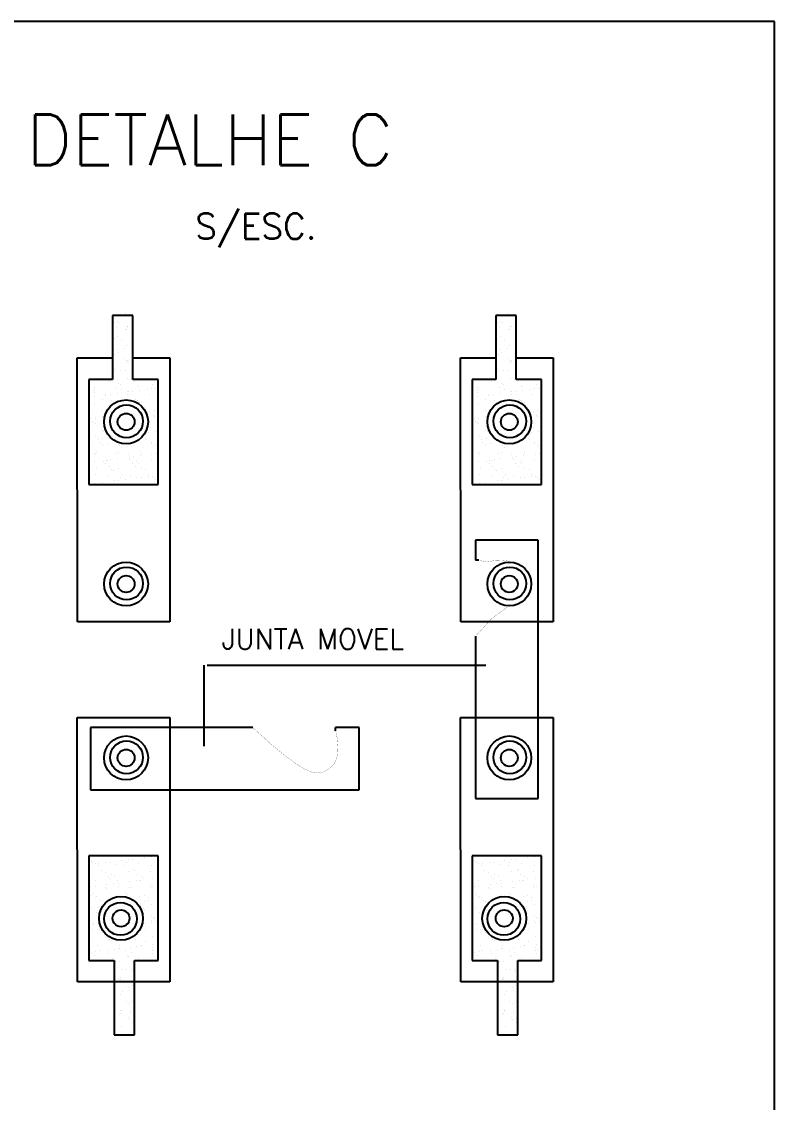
# Model space of a CAD drawing. Extents: x 0 to 0.08, y 0 to 0.13.
# Drawn here: x 0.0357 to 0.0803, y 0.0662 to 0.1302 of the extents above; entities that cross this region are included whole.
import ezdxf

# ---------------------------------------------------------------- set-up
doc = ezdxf.new("R2010")
doc.units = 0
doc.header["$LTSCALE"] = 250
doc.header["$MEASUREMENT"] = 0
doc.layers.add('PARA-RAIOS', color=7, linetype='CONTINUOUS')
doc.styles.add('ROMANS', font='ROMANS', dxfattribs={"height": 150})

msp = doc.modelspace()

# ---------------------------------------------------------------- linework, layer by layer
at = {"layer": 'PARA-RAIOS'}
for p, q in [((0.0803, 0.1302), (0, 0.1302)), ((0.0803, 0), (0.0803, 0.1302)), ((0.0411, 0.1128), (0.0411, 0.109)), ((0.0423, 0.1128), (0.0411, 0.1128)), ((0.0423, 0.109), (0.0423, 0.1128)), ((0.065, 0.1128), (0.0638, 0.1128)), ((0.0638, 0.1128), (0.0638, 0.109)), ((0.065, 0.109), (0.065, 0.1128)), ((0.03902, 0.094649), (0.039, 0.1103)), ((0.039, 0.1103), (0.0411, 0.1103)), ((0.0423, 0.1103), (0.0445, 0.1103)), ((0.0445, 0.1103), (0.0445, 0.094649)), ((0.06172, 0.094649), (0.0617, 0.1103)), ((0.0617, 0.1103), (0.0638, 0.1103)), ((0.065, 0.1103), (0.0672, 0.1103)), ((0.0672, 0.1103), (0.0672, 0.094649)), ((0.0411, 0.109), (0.0397, 0.109)), ((0.0397, 0.109), (0.0397, 0.1028)), ((0.0438, 0.109), (0.0423, 0.109)), ((0.0438, 0.1028), (0.0438, 0.109)), ((0.0624, 0.109), (0.0624, 0.1028)), ((0.0638, 0.109), (0.0624, 0.109)), ((0.0665, 0.109), (0.065, 0.109)), ((0.0665, 0.1028), (0.0665, 0.109)), ((0.0397, 0.1028), (0.0438, 0.1028)), ((0.0624, 0.1028), (0.0665, 0.1028)), ((0.0663, 0.0995), (0.0626, 0.0995)), ((0.0626, 0.0995), (0.0626, 0.0983)), ((0.0663, 0.0842), (0.0663, 0.0995)), ((0.0628, 0.0983), (0.0626, 0.0983)), ((0.0445, 0.094649), (0.03902, 0.094649)), ((0.0672, 0.094649), (0.06172, 0.094649)), ((0.0626, 0.0938), (0.0626, 0.0842)), ((0.0465, 0.0921), (0.0465, 0.0873)), ((0.0467, 0.0921), (0.0632, 0.0921)), ((0.03902, 0.073334), (0.039, 0.088985)), ((0.039, 0.088985), (0.0445, 0.088985)), ((0.0445, 0.088985), (0.0445, 0.073334)), ((0.0617, 0.088985), (0.0672, 0.088985)), ((0.06172, 0.073334), (0.0617, 0.088985)), ((0.0672, 0.088985), (0.0672, 0.073334)), ((0.0494, 0.0884), (0.0398, 0.0884)), ((0.0398, 0.0884), (0.0398, 0.0847)), ((0.0543, 0.0882), (0.0543, 0.0884)), ((0.0557, 0.0884), (0.0543, 0.0884)), ((0.0557, 0.0847), (0.0557, 0.0884)), ((0.0398, 0.0847), (0.0557, 0.0847)), ((0.0626, 0.0842), (0.0663, 0.0842)), ((0.0438, 0.0808), (0.0397, 0.0808)), ((0.0397, 0.0808), (0.0397, 0.0746)), ((0.0438, 0.0746), (0.0438, 0.0808)), ((0.0665, 0.0808), (0.0624, 0.0808)), ((0.0624, 0.0808), (0.0624, 0.0746)), ((0.0665, 0.0746), (0.0665, 0.0808)), ((0.0397, 0.0746), (0.0412, 0.0746)), ((0.0412, 0.0746), (0.0412, 0.0702)), ((0.0424, 0.0702), (0.0424, 0.0746)), ((0.0424, 0.0746), (0.0438, 0.0746)), ((0.0624, 0.0746), (0.0639, 0.0746)), ((0.0639, 0.0746), (0.0639, 0.0702)), ((0.0651, 0.0702), (0.0651, 0.0746)), ((0.0651, 0.0746), (0.0665, 0.0746)), ((0.0445, 0.073334), (0.03902, 0.073334)), ((0.0672, 0.073334), (0.06172, 0.073334)), ((0.0412, 0.0702), (0.0424, 0.0702)), ((0.0639, 0.0702), (0.0651, 0.0702))]:
    msp.add_line(p, q, dxfattribs=at)
at = {"layer": 'PARA-RAIOS', "color": 0}
for p, q in [((0.041198, 0.112648), (0.041198, 0.112648)), ((0.041845, 0.11292), (0.041845, 0.11292)), ((0.063898, 0.112648), (0.063898, 0.112648)), ((0.064545, 0.11292), (0.064545, 0.11292)), ((0.041171, 0.112403), (0.041171, 0.112403)), ((0.041325, 0.112078), (0.041325, 0.112078)), ((0.041383, 0.112464), (0.041383, 0.112464)), ((0.041476, 0.112379), (0.041476, 0.112379)), ((0.041957, 0.112164), (0.041957, 0.112164)), ((0.042005, 0.112167), (0.042005, 0.112167)), ((0.042265, 0.112202), (0.042265, 0.112202)), ((0.063871, 0.112403), (0.063871, 0.112403)), ((0.064025, 0.112078), (0.064025, 0.112078)), ((0.064083, 0.112464), (0.064083, 0.112464)), ((0.064176, 0.112379), (0.064176, 0.112379)), ((0.064657, 0.112164), (0.064657, 0.112164)), ((0.064705, 0.112167), (0.064705, 0.112167)), ((0.064965, 0.112202), (0.064965, 0.112202)), ((0.041202, 0.111439), (0.041202, 0.111439)), ((0.041391, 0.11153), (0.041391, 0.11153)), ((0.041602, 0.111396), (0.041602, 0.111396)), ((0.041877, 0.111957), (0.041877, 0.111957)), ((0.041911, 0.111981), (0.041911, 0.111981)), ((0.063902, 0.111439), (0.063902, 0.111439)), ((0.064091, 0.11153), (0.064091, 0.11153)), ((0.064302, 0.111396), (0.064302, 0.111396)), ((0.064577, 0.111957), (0.064577, 0.111957)), ((0.064611, 0.111981), (0.064611, 0.111981)), ((0.04112, 0.110756), (0.04112, 0.110756)), ((0.04138, 0.110791), (0.04138, 0.110791)), ((0.041786, 0.110844), (0.041786, 0.110844)), ((0.041908, 0.110993), (0.041908, 0.110993)), ((0.06382, 0.110756), (0.06382, 0.110756)), ((0.06408, 0.110791), (0.06408, 0.110791)), ((0.064486, 0.110844), (0.064486, 0.110844)), ((0.064608, 0.110993), (0.064608, 0.110993)), ((0.041234, 0.110476), (0.041234, 0.110476)), ((0.041432, 0.110603), (0.041432, 0.110603)), ((0.041795, 0.110278), (0.041795, 0.110278)), ((0.04193, 0.110147), (0.04193, 0.110147)), ((0.042006, 0.110144), (0.042006, 0.110144)), ((0.063934, 0.110476), (0.063934, 0.110476)), ((0.064132, 0.110603), (0.064132, 0.110603)), ((0.064495, 0.110278), (0.064495, 0.110278)), ((0.06463, 0.110147), (0.06463, 0.110147)), ((0.064706, 0.110144), (0.064706, 0.110144)), ((0.041208, 0.109657), (0.041208, 0.109657)), ((0.041265, 0.109512), (0.041265, 0.109512)), ((0.041581, 0.109522), (0.041581, 0.109522)), ((0.041841, 0.109557), (0.041841, 0.109557)), ((0.04194, 0.11003), (0.04194, 0.11003)), ((0.042022, 0.110063), (0.042022, 0.110063)), ((0.042247, 0.10961), (0.042247, 0.10961)), ((0.063908, 0.109657), (0.063908, 0.109657)), ((0.063965, 0.109512), (0.063965, 0.109512)), ((0.064281, 0.109522), (0.064281, 0.109522)), ((0.064541, 0.109557), (0.064541, 0.109557)), ((0.06464, 0.11003), (0.06464, 0.11003)), ((0.064722, 0.110063), (0.064722, 0.110063)), ((0.064947, 0.10961), (0.064947, 0.10961)), ((0.040853, 0.108889), (0.040853, 0.108889)), ((0.041971, 0.109066), (0.041971, 0.109066)), ((0.042199, 0.109026), (0.042199, 0.109026)), ((0.04241, 0.108892), (0.04241, 0.108892)), ((0.063553, 0.108889), (0.063553, 0.108889)), ((0.064671, 0.109066), (0.064671, 0.109066)), ((0.064899, 0.109026), (0.064899, 0.109026)), ((0.06511, 0.108892), (0.06511, 0.108892)), ((0.039949, 0.10833), (0.039949, 0.10833)), ((0.040018, 0.108555), (0.040018, 0.108555)), ((0.040041, 0.108246), (0.040041, 0.108246)), ((0.040055, 0.108402), (0.040055, 0.108402)), ((0.041297, 0.108549), (0.041297, 0.108549)), ((0.041362, 0.108199), (0.041362, 0.108199)), ((0.041452, 0.108769), (0.041452, 0.108769)), ((0.041544, 0.108685), (0.041544, 0.108685)), ((0.041612, 0.108405), (0.041612, 0.108405)), ((0.041979, 0.108286), (0.041979, 0.108286)), ((0.042042, 0.108289), (0.042042, 0.108289)), ((0.042302, 0.108323), (0.042302, 0.108323)), ((0.042647, 0.108598), (0.042647, 0.108598)), ((0.042708, 0.108376), (0.042708, 0.108376)), ((0.043169, 0.108408), (0.043169, 0.108408)), ((0.043387, 0.108466), (0.043387, 0.108466)), ((0.043482, 0.108725), (0.043482, 0.108725)), ((0.043648, 0.1085), (0.043648, 0.1085)), ((0.062649, 0.10833), (0.062649, 0.10833)), ((0.062718, 0.108555), (0.062718, 0.108555)), ((0.062741, 0.108246), (0.062741, 0.108246)), ((0.062755, 0.108402), (0.062755, 0.108402)), ((0.063997, 0.108549), (0.063997, 0.108549)), ((0.064062, 0.108199), (0.064062, 0.108199)), ((0.064152, 0.108769), (0.064152, 0.108769)), ((0.064244, 0.108685), (0.064244, 0.108685)), ((0.064312, 0.108405), (0.064312, 0.108405)), ((0.064679, 0.108286), (0.064679, 0.108286)), ((0.064742, 0.108289), (0.064742, 0.108289)), ((0.065002, 0.108323), (0.065002, 0.108323)), ((0.065347, 0.108598), (0.065347, 0.108598)), ((0.065408, 0.108376), (0.065408, 0.108376)), ((0.065869, 0.108408), (0.065869, 0.108408)), ((0.066087, 0.108466), (0.066087, 0.108466)), ((0.066182, 0.108725), (0.066182, 0.108725)), ((0.066348, 0.1085), (0.066348, 0.1085)), ((0.040017, 0.108022), (0.040017, 0.108022)), ((0.040049, 0.107592), (0.040049, 0.107592)), ((0.040476, 0.107847), (0.040476, 0.107847)), ((0.040694, 0.108086), (0.040694, 0.108086)), ((0.040696, 0.108111), (0.040696, 0.108111)), ((0.040956, 0.108146), (0.040956, 0.108146)), ((0.041046, 0.107771), (0.041046, 0.107771)), ((0.041257, 0.107637), (0.041257, 0.107637)), ((0.042003, 0.108103), (0.042003, 0.108103)), ((0.042477, 0.10783), (0.042477, 0.10783)), ((0.042569, 0.107746), (0.042569, 0.107746)), ((0.042603, 0.107774), (0.042603, 0.107774)), ((0.042679, 0.107634), (0.042679, 0.107634)), ((0.042814, 0.10764), (0.042814, 0.10764)), ((0.043282, 0.108097), (0.043282, 0.108097)), ((0.062717, 0.108022), (0.062717, 0.108022)), ((0.062749, 0.107592), (0.062749, 0.107592)), ((0.063176, 0.107847), (0.063176, 0.107847)), ((0.063394, 0.108086), (0.063394, 0.108086)), ((0.063396, 0.108111), (0.063396, 0.108111)), ((0.063656, 0.108146), (0.063656, 0.108146)), ((0.063746, 0.107771), (0.063746, 0.107771)), ((0.063957, 0.107637), (0.063957, 0.107637)), ((0.064703, 0.108103), (0.064703, 0.108103)), ((0.065177, 0.10783), (0.065177, 0.10783)), ((0.065269, 0.107746), (0.065269, 0.107746)), ((0.065303, 0.107774), (0.065303, 0.107774)), ((0.065379, 0.107634), (0.065379, 0.107634)), ((0.065514, 0.10764), (0.065514, 0.10764)), ((0.065982, 0.108097), (0.065982, 0.108097)), ((0.040459, 0.10715), (0.040459, 0.10715)), ((0.040725, 0.107123), (0.040725, 0.107123)), ((0.043004, 0.107347), (0.043004, 0.107347)), ((0.043169, 0.107142), (0.043169, 0.107142)), ((0.043313, 0.107133), (0.043313, 0.107133)), ((0.043501, 0.106891), (0.043501, 0.106891)), ((0.043573, 0.107156), (0.043573, 0.107156)), ((0.063159, 0.10715), (0.063159, 0.10715)), ((0.063425, 0.107123), (0.063425, 0.107123)), ((0.065704, 0.107347), (0.065704, 0.107347)), ((0.065869, 0.107142), (0.065869, 0.107142)), ((0.066013, 0.107133), (0.066013, 0.107133)), ((0.066201, 0.106891), (0.066201, 0.106891)), ((0.066273, 0.107156), (0.066273, 0.107156)), ((0.039811, 0.1067), (0.039811, 0.1067)), ((0.039892, 0.106516), (0.039892, 0.106516)), ((0.039998, 0.106469), (0.039998, 0.106469)), ((0.040071, 0.106735), (0.040071, 0.106735)), ((0.040081, 0.106628), (0.040081, 0.106628)), ((0.040103, 0.106382), (0.040103, 0.106382)), ((0.040478, 0.106788), (0.040478, 0.106788)), ((0.043217, 0.106387), (0.043217, 0.106387)), ((0.043594, 0.106806), (0.043594, 0.106806)), ((0.062511, 0.1067), (0.062511, 0.1067)), ((0.062592, 0.106516), (0.062592, 0.106516)), ((0.062698, 0.106469), (0.062698, 0.106469)), ((0.062771, 0.106735), (0.062771, 0.106735)), ((0.062781, 0.106628), (0.062781, 0.106628)), ((0.062803, 0.106382), (0.062803, 0.106382)), ((0.063178, 0.106788), (0.063178, 0.106788)), ((0.065917, 0.106387), (0.065917, 0.106387)), ((0.066294, 0.106806), (0.066294, 0.106806)), ((0.040112, 0.105665), (0.040112, 0.105665)), ((0.040495, 0.106013), (0.040495, 0.106013)), ((0.040587, 0.105929), (0.040587, 0.105929)), ((0.043224, 0.105855), (0.043224, 0.105855)), ((0.043345, 0.10617), (0.043345, 0.10617)), ((0.04363, 0.105909), (0.04363, 0.105909)), ((0.062812, 0.105665), (0.062812, 0.105665)), ((0.063195, 0.106013), (0.063195, 0.106013)), ((0.063287, 0.105929), (0.063287, 0.105929)), ((0.065924, 0.105855), (0.065924, 0.105855)), ((0.066045, 0.10617), (0.066045, 0.10617)), ((0.06633, 0.105909), (0.06633, 0.105909)), ((0.040272, 0.105466), (0.040272, 0.105466)), ((0.040296, 0.105264), (0.040296, 0.105264)), ((0.040507, 0.10513), (0.040507, 0.10513)), ((0.040532, 0.105501), (0.040532, 0.105501)), ((0.040788, 0.105196), (0.040788, 0.105196)), ((0.040939, 0.105554), (0.040939, 0.105554)), ((0.041022, 0.10553), (0.041022, 0.10553)), ((0.04152, 0.105074), (0.04152, 0.105074)), ((0.041612, 0.10499), (0.041612, 0.10499)), ((0.042064, 0.105133), (0.042064, 0.105133)), ((0.042097, 0.105213), (0.042097, 0.105213)), ((0.043023, 0.105513), (0.043023, 0.105513)), ((0.043115, 0.105429), (0.043115, 0.105429)), ((0.043376, 0.105207), (0.043376, 0.105207)), ((0.04341, 0.10527), (0.04341, 0.10527)), ((0.04355, 0.10503), (0.04355, 0.10503)), ((0.043621, 0.105135), (0.043621, 0.105135)), ((0.062972, 0.105466), (0.062972, 0.105466)), ((0.062996, 0.105264), (0.062996, 0.105264)), ((0.063207, 0.10513), (0.063207, 0.10513)), ((0.063232, 0.105501), (0.063232, 0.105501)), ((0.063488, 0.105196), (0.063488, 0.105196)), ((0.063639, 0.105554), (0.063639, 0.105554)), ((0.063722, 0.10553), (0.063722, 0.10553)), ((0.06422, 0.105074), (0.06422, 0.105074)), ((0.064312, 0.10499), (0.064312, 0.10499)), ((0.064764, 0.105133), (0.064764, 0.105133)), ((0.064797, 0.105213), (0.064797, 0.105213)), ((0.065723, 0.105513), (0.065723, 0.105513)), ((0.065815, 0.105429), (0.065815, 0.105429)), ((0.066076, 0.105207), (0.066076, 0.105207)), ((0.06611, 0.10527), (0.06611, 0.10527)), ((0.06625, 0.10503), (0.06625, 0.10503)), ((0.066321, 0.105135), (0.066321, 0.105135)), ((0.039709, 0.104643), (0.039709, 0.104643)), ((0.040017, 0.104635), (0.040017, 0.104635)), ((0.040109, 0.104551), (0.040109, 0.104551)), ((0.040144, 0.104701), (0.040144, 0.104701)), ((0.041266, 0.104646), (0.041266, 0.104646)), ((0.0414, 0.10432), (0.0414, 0.10432)), ((0.041423, 0.104695), (0.041423, 0.104695)), ((0.042047, 0.104591), (0.042047, 0.104591)), ((0.042079, 0.10441), (0.042079, 0.10441)), ((0.042339, 0.104444), (0.042339, 0.104444)), ((0.042745, 0.104497), (0.042745, 0.104497)), ((0.042773, 0.104744), (0.042773, 0.104744)), ((0.042823, 0.104649), (0.042823, 0.104649)), ((0.043425, 0.104587), (0.043425, 0.104587)), ((0.043685, 0.104621), (0.043685, 0.104621)), ((0.062409, 0.104643), (0.062409, 0.104643)), ((0.062717, 0.104635), (0.062717, 0.104635)), ((0.062809, 0.104551), (0.062809, 0.104551)), ((0.062844, 0.104701), (0.062844, 0.104701)), ((0.063966, 0.104646), (0.063966, 0.104646)), ((0.0641, 0.10432), (0.0641, 0.10432)), ((0.064123, 0.104695), (0.064123, 0.104695)), ((0.064747, 0.104591), (0.064747, 0.104591)), ((0.064779, 0.10441), (0.064779, 0.10441)), ((0.065039, 0.104444), (0.065039, 0.104444)), ((0.065445, 0.104497), (0.065445, 0.104497)), ((0.065473, 0.104744), (0.065473, 0.104744)), ((0.065523, 0.104649), (0.065523, 0.104649)), ((0.066125, 0.104587), (0.066125, 0.104587)), ((0.066385, 0.104621), (0.066385, 0.104621)), ((0.040054, 0.104143), (0.040054, 0.104143)), ((0.040175, 0.103738), (0.040175, 0.103738)), ((0.040544, 0.104152), (0.040544, 0.104152)), ((0.0407, 0.104012), (0.0407, 0.104012)), ((0.040733, 0.104233), (0.040733, 0.104233)), ((0.04082, 0.104233), (0.04082, 0.104233)), ((0.040911, 0.103878), (0.040911, 0.103878)), ((0.040993, 0.104267), (0.040993, 0.104267)), ((0.041042, 0.103696), (0.041042, 0.103696)), ((0.041454, 0.103732), (0.041454, 0.103732)), ((0.042129, 0.104249), (0.042129, 0.104249)), ((0.042257, 0.104015), (0.042257, 0.104015)), ((0.042468, 0.103881), (0.042468, 0.103881)), ((0.042545, 0.104135), (0.042545, 0.104135)), ((0.042637, 0.104051), (0.042637, 0.104051)), ((0.042805, 0.103781), (0.042805, 0.103781)), ((0.043408, 0.104243), (0.043408, 0.104243)), ((0.062754, 0.104143), (0.062754, 0.104143)), ((0.062875, 0.103738), (0.062875, 0.103738)), ((0.063244, 0.104152), (0.063244, 0.104152)), ((0.0634, 0.104012), (0.0634, 0.104012)), ((0.063433, 0.104233), (0.063433, 0.104233)), ((0.06352, 0.104233), (0.06352, 0.104233)), ((0.063611, 0.103878), (0.063611, 0.103878)), ((0.063693, 0.104267), (0.063693, 0.104267)), ((0.063742, 0.103696), (0.063742, 0.103696)), ((0.064154, 0.103732), (0.064154, 0.103732)), ((0.064829, 0.104249), (0.064829, 0.104249)), ((0.064957, 0.104015), (0.064957, 0.104015)), ((0.065168, 0.103881), (0.065168, 0.103881)), ((0.065245, 0.104135), (0.065245, 0.104135)), ((0.065337, 0.104051), (0.065337, 0.104051)), ((0.065505, 0.103781), (0.065505, 0.103781)), ((0.066108, 0.104243), (0.066108, 0.104243)), ((0.040113, 0.103391), (0.040113, 0.103391)), ((0.040851, 0.103269), (0.040851, 0.103269)), ((0.041134, 0.103612), (0.041134, 0.103612)), ((0.041569, 0.103213), (0.041569, 0.103213)), ((0.04167, 0.103394), (0.04167, 0.103394)), ((0.041861, 0.103086), (0.041861, 0.103086)), ((0.04216, 0.103286), (0.04216, 0.103286)), ((0.04254, 0.103176), (0.04254, 0.103176)), ((0.0428, 0.10321), (0.0428, 0.10321)), ((0.043072, 0.103652), (0.043072, 0.103652)), ((0.043206, 0.103264), (0.043206, 0.103264)), ((0.043227, 0.103397), (0.043227, 0.103397)), ((0.043439, 0.10328), (0.043439, 0.10328)), ((0.04357, 0.103196), (0.04357, 0.103196)), ((0.043662, 0.103112), (0.043662, 0.103112)), ((0.062813, 0.103391), (0.062813, 0.103391)), ((0.063551, 0.103269), (0.063551, 0.103269)), ((0.063834, 0.103612), (0.063834, 0.103612)), ((0.064269, 0.103213), (0.064269, 0.103213)), ((0.06437, 0.103394), (0.06437, 0.103394)), ((0.064561, 0.103086), (0.064561, 0.103086)), ((0.06486, 0.103286), (0.06486, 0.103286)), ((0.06524, 0.103176), (0.06524, 0.103176)), ((0.0655, 0.10321), (0.0655, 0.10321)), ((0.065772, 0.103652), (0.065772, 0.103652)), ((0.065906, 0.103264), (0.065906, 0.103264)), ((0.065927, 0.103397), (0.065927, 0.103397)), ((0.066139, 0.10328), (0.066139, 0.10328)), ((0.06627, 0.103196), (0.06627, 0.103196)), ((0.066362, 0.103112), (0.066362, 0.103112)), ((0.039848, 0.102821), (0.039848, 0.102821)), ((0.040108, 0.102856), (0.040108, 0.102856)), ((0.040515, 0.102909), (0.040515, 0.102909)), ((0.041194, 0.102999), (0.041194, 0.102999)), ((0.041454, 0.103033), (0.041454, 0.103033)), ((0.042836, 0.102817), (0.042836, 0.102817)), ((0.062548, 0.102821), (0.062548, 0.102821)), ((0.062808, 0.102856), (0.062808, 0.102856)), ((0.063215, 0.102909), (0.063215, 0.102909)), ((0.063894, 0.102999), (0.063894, 0.102999)), ((0.064154, 0.103033), (0.064154, 0.103033)), ((0.065536, 0.102817), (0.065536, 0.102817)), ((0.040664, 0.080783), (0.040664, 0.080783)), ((0.042985, 0.080691), (0.042985, 0.080691)), ((0.043392, 0.080744), (0.043392, 0.080744)), ((0.043652, 0.080779), (0.043652, 0.080779)), ((0.063364, 0.080783), (0.063364, 0.080783)), ((0.065685, 0.080691), (0.065685, 0.080691)), ((0.066092, 0.080744), (0.066092, 0.080744)), ((0.066352, 0.080779), (0.066352, 0.080779)), ((0.039838, 0.080488), (0.039838, 0.080488)), ((0.03993, 0.080404), (0.03993, 0.080404)), ((0.040061, 0.08032), (0.040061, 0.08032)), ((0.040273, 0.080203), (0.040273, 0.080203)), ((0.040294, 0.080336), (0.040294, 0.080336)), ((0.0407, 0.08039), (0.0407, 0.08039)), ((0.04096, 0.080424), (0.04096, 0.080424)), ((0.04134, 0.080314), (0.04134, 0.080314)), ((0.041639, 0.080514), (0.041639, 0.080514)), ((0.04183, 0.080206), (0.04183, 0.080206)), ((0.041931, 0.080387), (0.041931, 0.080387)), ((0.042046, 0.080567), (0.042046, 0.080567)), ((0.042306, 0.080601), (0.042306, 0.080601)), ((0.042649, 0.080331), (0.042649, 0.080331)), ((0.043387, 0.080209), (0.043387, 0.080209)), ((0.062538, 0.080488), (0.062538, 0.080488)), ((0.06263, 0.080404), (0.06263, 0.080404)), ((0.062761, 0.08032), (0.062761, 0.08032)), ((0.062973, 0.080203), (0.062973, 0.080203)), ((0.062994, 0.080336), (0.062994, 0.080336)), ((0.0634, 0.08039), (0.0634, 0.08039)), ((0.06366, 0.080424), (0.06366, 0.080424)), ((0.06404, 0.080314), (0.06404, 0.080314)), ((0.064339, 0.080514), (0.064339, 0.080514)), ((0.06453, 0.080206), (0.06453, 0.080206)), ((0.064631, 0.080387), (0.064631, 0.080387)), ((0.064746, 0.080567), (0.064746, 0.080567)), ((0.065006, 0.080601), (0.065006, 0.080601)), ((0.065349, 0.080331), (0.065349, 0.080331)), ((0.066087, 0.080209), (0.066087, 0.080209)), ((0.040428, 0.079948), (0.040428, 0.079948)), ((0.040695, 0.079819), (0.040695, 0.079819)), ((0.040863, 0.079549), (0.040863, 0.079549)), ((0.040955, 0.079465), (0.040955, 0.079465)), ((0.041032, 0.079719), (0.041032, 0.079719)), ((0.041243, 0.079585), (0.041243, 0.079585)), ((0.042046, 0.079868), (0.042046, 0.079868)), ((0.042366, 0.079988), (0.042366, 0.079988)), ((0.042458, 0.079904), (0.042458, 0.079904)), ((0.042589, 0.079722), (0.042589, 0.079722)), ((0.04268, 0.079367), (0.04268, 0.079367)), ((0.042767, 0.079367), (0.042767, 0.079367)), ((0.0428, 0.079588), (0.0428, 0.079588)), ((0.042956, 0.079448), (0.042956, 0.079448)), ((0.043325, 0.079862), (0.043325, 0.079862)), ((0.043446, 0.079457), (0.043446, 0.079457)), ((0.063128, 0.079948), (0.063128, 0.079948)), ((0.063395, 0.079819), (0.063395, 0.079819)), ((0.063563, 0.079549), (0.063563, 0.079549)), ((0.063655, 0.079465), (0.063655, 0.079465)), ((0.063732, 0.079719), (0.063732, 0.079719)), ((0.063943, 0.079585), (0.063943, 0.079585)), ((0.064746, 0.079868), (0.064746, 0.079868)), ((0.065066, 0.079988), (0.065066, 0.079988)), ((0.065158, 0.079904), (0.065158, 0.079904)), ((0.065289, 0.079722), (0.065289, 0.079722)), ((0.06538, 0.079367), (0.06538, 0.079367)), ((0.065467, 0.079367), (0.065467, 0.079367)), ((0.0655, 0.079588), (0.0655, 0.079588)), ((0.065656, 0.079448), (0.065656, 0.079448)), ((0.066025, 0.079862), (0.066025, 0.079862)), ((0.066146, 0.079457), (0.066146, 0.079457)), ((0.039815, 0.078979), (0.039815, 0.078979)), ((0.040075, 0.079013), (0.040075, 0.079013)), ((0.040092, 0.079357), (0.040092, 0.079357)), ((0.040677, 0.078951), (0.040677, 0.078951)), ((0.040727, 0.078856), (0.040727, 0.078856)), ((0.040755, 0.079103), (0.040755, 0.079103)), ((0.041161, 0.079156), (0.041161, 0.079156)), ((0.041371, 0.079351), (0.041371, 0.079351)), ((0.041421, 0.07919), (0.041421, 0.07919)), ((0.041453, 0.079009), (0.041453, 0.079009)), ((0.042077, 0.078905), (0.042077, 0.078905)), ((0.0421, 0.07928), (0.0421, 0.07928)), ((0.042234, 0.078954), (0.042234, 0.078954)), ((0.042507, 0.079333), (0.042507, 0.079333)), ((0.043356, 0.078899), (0.043356, 0.078899)), ((0.043391, 0.079049), (0.043391, 0.079049)), ((0.043483, 0.078965), (0.043483, 0.078965)), ((0.043791, 0.078957), (0.043791, 0.078957)), ((0.062515, 0.078979), (0.062515, 0.078979)), ((0.062775, 0.079013), (0.062775, 0.079013)), ((0.062792, 0.079357), (0.062792, 0.079357)), ((0.063377, 0.078951), (0.063377, 0.078951)), ((0.063427, 0.078856), (0.063427, 0.078856)), ((0.063455, 0.079103), (0.063455, 0.079103)), ((0.063861, 0.079156), (0.063861, 0.079156)), ((0.064071, 0.079351), (0.064071, 0.079351)), ((0.064121, 0.07919), (0.064121, 0.07919)), ((0.064153, 0.079009), (0.064153, 0.079009)), ((0.064777, 0.078905), (0.064777, 0.078905)), ((0.0648, 0.07928), (0.0648, 0.07928)), ((0.064934, 0.078954), (0.064934, 0.078954)), ((0.065207, 0.079333), (0.065207, 0.079333)), ((0.066056, 0.078899), (0.066056, 0.078899)), ((0.066091, 0.079049), (0.066091, 0.079049)), ((0.066183, 0.078965), (0.066183, 0.078965)), ((0.066491, 0.078957), (0.066491, 0.078957)), ((0.039879, 0.078465), (0.039879, 0.078465)), ((0.03995, 0.07857), (0.03995, 0.07857)), ((0.04009, 0.07833), (0.04009, 0.07833)), ((0.040124, 0.078393), (0.040124, 0.078393)), ((0.040385, 0.078171), (0.040385, 0.078171)), ((0.040477, 0.078087), (0.040477, 0.078087)), ((0.041403, 0.078387), (0.041403, 0.078387)), ((0.041436, 0.078467), (0.041436, 0.078467)), ((0.041888, 0.07861), (0.041888, 0.07861)), ((0.04198, 0.078526), (0.04198, 0.078526)), ((0.042712, 0.078404), (0.042712, 0.078404)), ((0.042968, 0.078099), (0.042968, 0.078099)), ((0.042993, 0.07847), (0.042993, 0.07847)), ((0.043204, 0.078336), (0.043204, 0.078336)), ((0.043228, 0.078134), (0.043228, 0.078134)), ((0.062579, 0.078465), (0.062579, 0.078465)), ((0.06265, 0.07857), (0.06265, 0.07857)), ((0.06279, 0.07833), (0.06279, 0.07833)), ((0.062824, 0.078393), (0.062824, 0.078393)), ((0.063085, 0.078171), (0.063085, 0.078171)), ((0.063177, 0.078087), (0.063177, 0.078087)), ((0.064103, 0.078387), (0.064103, 0.078387)), ((0.064136, 0.078467), (0.064136, 0.078467)), ((0.064588, 0.07861), (0.064588, 0.07861)), ((0.06468, 0.078526), (0.06468, 0.078526)), ((0.065412, 0.078404), (0.065412, 0.078404)), ((0.065668, 0.078099), (0.065668, 0.078099)), ((0.065693, 0.07847), (0.065693, 0.07847)), ((0.065904, 0.078336), (0.065904, 0.078336)), ((0.065928, 0.078134), (0.065928, 0.078134)), ((0.03987, 0.077691), (0.03987, 0.077691)), ((0.040276, 0.077745), (0.040276, 0.077745)), ((0.042478, 0.07807), (0.042478, 0.07807)), ((0.042561, 0.078046), (0.042561, 0.078046)), ((0.042913, 0.077671), (0.042913, 0.077671)), ((0.043005, 0.077587), (0.043005, 0.077587)), ((0.043388, 0.077935), (0.043388, 0.077935)), ((0.06257, 0.077691), (0.06257, 0.077691)), ((0.062976, 0.077745), (0.062976, 0.077745)), ((0.065178, 0.07807), (0.065178, 0.07807)), ((0.065261, 0.078046), (0.065261, 0.078046)), ((0.065613, 0.077671), (0.065613, 0.077671)), ((0.065705, 0.077587), (0.065705, 0.077587)), ((0.066088, 0.077935), (0.066088, 0.077935)), ((0.040155, 0.07743), (0.040155, 0.07743)), ((0.040283, 0.077213), (0.040283, 0.077213)), ((0.043022, 0.076812), (0.043022, 0.076812)), ((0.043397, 0.077218), (0.043397, 0.077218)), ((0.043419, 0.076972), (0.043419, 0.076972)), ((0.043429, 0.076865), (0.043429, 0.076865)), ((0.043502, 0.077131), (0.043502, 0.077131)), ((0.043608, 0.077084), (0.043608, 0.077084)), ((0.043689, 0.0769), (0.043689, 0.0769)), ((0.062855, 0.07743), (0.062855, 0.07743)), ((0.062983, 0.077213), (0.062983, 0.077213)), ((0.065722, 0.076812), (0.065722, 0.076812)), ((0.066097, 0.077218), (0.066097, 0.077218)), ((0.066119, 0.076972), (0.066119, 0.076972)), ((0.066129, 0.076865), (0.066129, 0.076865)), ((0.066202, 0.077131), (0.066202, 0.077131)), ((0.066308, 0.077084), (0.066308, 0.077084)), ((0.066389, 0.0769), (0.066389, 0.0769)), ((0.039906, 0.076794), (0.039906, 0.076794)), ((0.039927, 0.076444), (0.039927, 0.076444)), ((0.039999, 0.076709), (0.039999, 0.076709)), ((0.040187, 0.076467), (0.040187, 0.076467)), ((0.040331, 0.076458), (0.040331, 0.076458)), ((0.040496, 0.076253), (0.040496, 0.076253)), ((0.042775, 0.076477), (0.042775, 0.076477)), ((0.043041, 0.07645), (0.043041, 0.07645)), ((0.062606, 0.076794), (0.062606, 0.076794)), ((0.062627, 0.076444), (0.062627, 0.076444)), ((0.062699, 0.076709), (0.062699, 0.076709)), ((0.062887, 0.076467), (0.062887, 0.076467)), ((0.063031, 0.076458), (0.063031, 0.076458)), ((0.063196, 0.076253), (0.063196, 0.076253)), ((0.065475, 0.076477), (0.065475, 0.076477)), ((0.065741, 0.07645), (0.065741, 0.07645)), ((0.040686, 0.07596), (0.040686, 0.07596)), ((0.040821, 0.075966), (0.040821, 0.075966)), ((0.040897, 0.075826), (0.040897, 0.075826)), ((0.040931, 0.075854), (0.040931, 0.075854)), ((0.041023, 0.07577), (0.041023, 0.07577)), ((0.042243, 0.075963), (0.042243, 0.075963)), ((0.042454, 0.075829), (0.042454, 0.075829)), ((0.043024, 0.075753), (0.043024, 0.075753)), ((0.043451, 0.076008), (0.043451, 0.076008)), ((0.043483, 0.075578), (0.043483, 0.075578)), ((0.063386, 0.07596), (0.063386, 0.07596)), ((0.063521, 0.075966), (0.063521, 0.075966)), ((0.063597, 0.075826), (0.063597, 0.075826)), ((0.063631, 0.075854), (0.063631, 0.075854)), ((0.063723, 0.07577), (0.063723, 0.07577)), ((0.064943, 0.075963), (0.064943, 0.075963)), ((0.065154, 0.075829), (0.065154, 0.075829)), ((0.065724, 0.075753), (0.065724, 0.075753)), ((0.066151, 0.076008), (0.066151, 0.076008)), ((0.066183, 0.075578), (0.066183, 0.075578)), ((0.039852, 0.0751), (0.039852, 0.0751)), ((0.040113, 0.075134), (0.040113, 0.075134)), ((0.040218, 0.075503), (0.040218, 0.075503)), ((0.040331, 0.075192), (0.040331, 0.075192)), ((0.040792, 0.075224), (0.040792, 0.075224)), ((0.040853, 0.075002), (0.040853, 0.075002)), ((0.041198, 0.075277), (0.041198, 0.075277)), ((0.041458, 0.075311), (0.041458, 0.075311)), ((0.041497, 0.075497), (0.041497, 0.075497)), ((0.041521, 0.075314), (0.041521, 0.075314)), ((0.041888, 0.075195), (0.041888, 0.075195)), ((0.041956, 0.074915), (0.041956, 0.074915)), ((0.042138, 0.075401), (0.042138, 0.075401)), ((0.042203, 0.075051), (0.042203, 0.075051)), ((0.042544, 0.075454), (0.042544, 0.075454)), ((0.042804, 0.075489), (0.042804, 0.075489)), ((0.042806, 0.075514), (0.042806, 0.075514)), ((0.043445, 0.075198), (0.043445, 0.075198)), ((0.043459, 0.075354), (0.043459, 0.075354)), ((0.043482, 0.075045), (0.043482, 0.075045)), ((0.043551, 0.07527), (0.043551, 0.07527)), ((0.062552, 0.0751), (0.062552, 0.0751)), ((0.062813, 0.075134), (0.062813, 0.075134)), ((0.062918, 0.075503), (0.062918, 0.075503)), ((0.063031, 0.075192), (0.063031, 0.075192)), ((0.063492, 0.075224), (0.063492, 0.075224)), ((0.063553, 0.075002), (0.063553, 0.075002)), ((0.063898, 0.075277), (0.063898, 0.075277)), ((0.064158, 0.075311), (0.064158, 0.075311)), ((0.064197, 0.075497), (0.064197, 0.075497)), ((0.064221, 0.075314), (0.064221, 0.075314)), ((0.064588, 0.075195), (0.064588, 0.075195)), ((0.064656, 0.074915), (0.064656, 0.074915)), ((0.064838, 0.075401), (0.064838, 0.075401)), ((0.064903, 0.075051), (0.064903, 0.075051)), ((0.065244, 0.075454), (0.065244, 0.075454)), ((0.065504, 0.075489), (0.065504, 0.075489)), ((0.065506, 0.075514), (0.065506, 0.075514)), ((0.066145, 0.075198), (0.066145, 0.075198)), ((0.066159, 0.075354), (0.066159, 0.075354)), ((0.066182, 0.075045), (0.066182, 0.075045)), ((0.066251, 0.07527), (0.066251, 0.07527)), ((0.040018, 0.074875), (0.040018, 0.074875)), ((0.04109, 0.074708), (0.04109, 0.074708)), ((0.041301, 0.074574), (0.041301, 0.074574)), ((0.041529, 0.074534), (0.041529, 0.074534)), ((0.042048, 0.074831), (0.042048, 0.074831)), ((0.042647, 0.074711), (0.042647, 0.074711)), ((0.062718, 0.074875), (0.062718, 0.074875)), ((0.06379, 0.074708), (0.06379, 0.074708)), ((0.064001, 0.074574), (0.064001, 0.074574)), ((0.064229, 0.074534), (0.064229, 0.074534)), ((0.064748, 0.074831), (0.064748, 0.074831)), ((0.065347, 0.074711), (0.065347, 0.074711)), ((0.041253, 0.07399), (0.041253, 0.07399)), ((0.041659, 0.074043), (0.041659, 0.074043)), ((0.041919, 0.074078), (0.041919, 0.074078)), ((0.042235, 0.074088), (0.042235, 0.074088)), ((0.042292, 0.073943), (0.042292, 0.073943)), ((0.063953, 0.07399), (0.063953, 0.07399)), ((0.064359, 0.074043), (0.064359, 0.074043)), ((0.064619, 0.074078), (0.064619, 0.074078)), ((0.064935, 0.074088), (0.064935, 0.074088)), ((0.064992, 0.073943), (0.064992, 0.073943)), ((0.041478, 0.073537), (0.041478, 0.073537)), ((0.041494, 0.073456), (0.041494, 0.073456)), ((0.04156, 0.07357), (0.04156, 0.07357)), ((0.04157, 0.073453), (0.04157, 0.073453)), ((0.041705, 0.073322), (0.041705, 0.073322)), ((0.042068, 0.072997), (0.042068, 0.072997)), ((0.042266, 0.073124), (0.042266, 0.073124)), ((0.064178, 0.073537), (0.064178, 0.073537)), ((0.064194, 0.073456), (0.064194, 0.073456)), ((0.06426, 0.07357), (0.06426, 0.07357)), ((0.06427, 0.073453), (0.06427, 0.073453)), ((0.064405, 0.073322), (0.064405, 0.073322)), ((0.064768, 0.072997), (0.064768, 0.072997)), ((0.064966, 0.073124), (0.064966, 0.073124)), ((0.041592, 0.072607), (0.041592, 0.072607)), ((0.041714, 0.072756), (0.041714, 0.072756)), ((0.04212, 0.072809), (0.04212, 0.072809)), ((0.04238, 0.072844), (0.04238, 0.072844)), ((0.064292, 0.072607), (0.064292, 0.072607)), ((0.064414, 0.072756), (0.064414, 0.072756)), ((0.06482, 0.072809), (0.06482, 0.072809)), ((0.06508, 0.072844), (0.06508, 0.072844)), ((0.041898, 0.072204), (0.041898, 0.072204)), ((0.042109, 0.07207), (0.042109, 0.07207)), ((0.042298, 0.072161), (0.042298, 0.072161)), ((0.064598, 0.072204), (0.064598, 0.072204)), ((0.064809, 0.07207), (0.064809, 0.07207)), ((0.064998, 0.072161), (0.064998, 0.072161)), ((0.041235, 0.071398), (0.041235, 0.071398)), ((0.041495, 0.071433), (0.041495, 0.071433)), ((0.041543, 0.071436), (0.041543, 0.071436)), ((0.041589, 0.071619), (0.041589, 0.071619)), ((0.041623, 0.071643), (0.041623, 0.071643)), ((0.042024, 0.071221), (0.042024, 0.071221)), ((0.042117, 0.071136), (0.042117, 0.071136)), ((0.042175, 0.071522), (0.042175, 0.071522)), ((0.042329, 0.071197), (0.042329, 0.071197)), ((0.063935, 0.071398), (0.063935, 0.071398)), ((0.064195, 0.071433), (0.064195, 0.071433)), ((0.064243, 0.071436), (0.064243, 0.071436)), ((0.064289, 0.071619), (0.064289, 0.071619)), ((0.064323, 0.071643), (0.064323, 0.071643)), ((0.064724, 0.071221), (0.064724, 0.071221)), ((0.064817, 0.071136), (0.064817, 0.071136)), ((0.064875, 0.071522), (0.064875, 0.071522)), ((0.065029, 0.071197), (0.065029, 0.071197)), ((0.041655, 0.07068), (0.041655, 0.07068)), ((0.042302, 0.070952), (0.042302, 0.070952)), ((0.064355, 0.07068), (0.064355, 0.07068)), ((0.065002, 0.070952), (0.065002, 0.070952)), ((0.041696, 0.070164), (0.041696, 0.070164)), ((0.041946, 0.070184), (0.041946, 0.070184)), ((0.041956, 0.070199), (0.041956, 0.070199)), ((0.042361, 0.070234), (0.042361, 0.070234)), ((0.064396, 0.070164), (0.064396, 0.070164)), ((0.064646, 0.070184), (0.064646, 0.070184)), ((0.064656, 0.070199), (0.064656, 0.070199)), ((0.065061, 0.070234), (0.065061, 0.070234))]:
    msp.add_line(p, q, dxfattribs=at)
at = {"layer": 'PARA-RAIOS', "const_width": 0.00001}
for points in [[(0.064701, 0.098203), (0.064472, 0.098269), (0.064158, 0.0983), (0.063765, 0.098285), (0.063283, 0.09822), (0.0627, 0.0983)], [(0.0626, 0.0938), (0.063555, 0.094852), (0.064588, 0.09561)], [(0.0494, 0.0884), (0.050452, 0.087445), (0.051302, 0.086736), (0.051978, 0.086238), (0.052506, 0.085922), (0.052915, 0.085754), (0.053232, 0.085704), (0.053484, 0.085738), (0.0537, 0.085825), (0.0539, 0.085941), (0.054082, 0.086089), (0.054237, 0.086281), (0.054356, 0.086528), (0.054431, 0.086842), (0.054452, 0.087235), (0.054412, 0.087717), (0.0543, 0.0883)]]:
    msp.add_lwpolyline(points, dxfattribs=at)
at = {"layer": 'PARA-RAIOS'}
for centre, radius in [((0.0419, 0.1065), 0.0013), ((0.0646, 0.1065), 0.0013), ((0.041929, 0.106533), 0.000971), ((0.0419, 0.1065), 0.0005), ((0.064629, 0.106533), 0.000971), ((0.0646, 0.1065), 0.0005), ((0.0419, 0.0969), 0.0013), ((0.0646, 0.0969), 0.0013), ((0.041929, 0.096933), 0.000971), ((0.0419, 0.0969), 0.0005), ((0.064629, 0.096933), 0.000971), ((0.0646, 0.0969), 0.0005), ((0.0419, 0.0866), 0.0013), ((0.0646, 0.0866), 0.0013), ((0.041929, 0.086633), 0.000971), ((0.0419, 0.0866), 0.0005), ((0.064629, 0.086633), 0.000971), ((0.0646, 0.0866), 0.0005), ((0.0416, 0.0771), 0.0013), ((0.0643, 0.0771), 0.0013), ((0.041571, 0.077067), 0.000971), ((0.0416, 0.0771), 0.0005), ((0.064271, 0.077067), 0.000971), ((0.0643, 0.0771), 0.0005)]:
    msp.add_circle(centre, radius, dxfattribs=at)

# ---------------------------------------------------------------- texts
at = {"layer": 'PARA-RAIOS', "style": 'ROMANS'}
for s, height, p in [('DETALHE C', 0.003, (0.036, 0.1217)), ('S/ESC.', 0.0015, (0.045987, 0.117333)), ('JUNTA MOVEL', 0.0012, (0.04756, 0.09304))]:
    msp.add_text(s, height=height, dxfattribs=at).set_placement(p)

doc.saveas('drawing.dxf')
